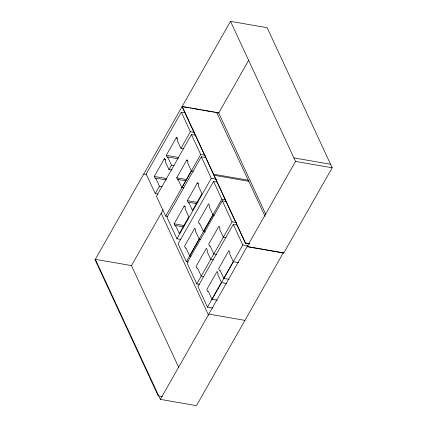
<?xml version="1.0" encoding="UTF-8"?>
<svg xmlns="http://www.w3.org/2000/svg" width="427" height="427" viewBox="0 0 427 427"><rect width="100%" height="100%" fill="white"/><g stroke="black" fill="none" stroke-linecap="round" stroke-linejoin="round"><path stroke-width="0.64" d="M188.617 107.764L182.073 106.627L95.333 259.312L160.349 399.378L196.473 405.65L283.213 252.965M249.384 243.86L245.456 243.176L182.164 106.462L230.516 21.35L267.169 27.712L332.185 167.779L283.741 253.056L247.089 246.694M185.243 112.856L181.315 112.178L146.167 174.045L155.247 193.596L157.862 194.05M166.637 179.997L155.684 178.096L155.332 178.716L154.275 176.431L164.566 158.31L165.628 160.595L165.174 161.39L168.937 169.492L172.156 170.053M178.118 158.801L167.678 156.987L167.325 157.606L166.263 155.321L176.559 137.2L177.621 139.485L177.168 140.28L180.931 148.382L183.541 148.836M155.247 193.596L159.447 186.199L155.684 178.096M168.937 169.492L171.44 165.089L167.678 156.987M180.931 148.382L190.394 131.73L181.315 112.178M196.052 135.37L191.472 134.574L156.458 196.207L165.713 216.142L167.672 216.484M185.948 180.829L178.112 179.473L177.76 180.093L176.703 177.808L186.999 159.687L188.056 161.972L187.602 162.767L191.365 170.869L181.875 187.576L183.834 187.917M178.865 367.716L131.457 265.583L163.162 209.769M265.845 214.498L218.725 112.99L248.749 60.138M165.713 216.142L200.722 154.51L191.472 134.574M205.883 157.595L201.304 156.8L166.957 217.263L176.943 238.773L180.867 239.451M175.55 225.467L175.198 226.086L174.136 223.801L184.432 205.681L185.494 207.965L185.04 208.76L188.803 216.863L179.313 233.569L175.55 225.467L183.38 226.828M188.713 202.302L188.36 202.921L187.298 200.637L197.594 182.516L198.651 184.8L198.203 185.596L201.96 193.698L192.47 210.404L188.713 202.302L196.543 203.658M176.943 238.773L211.29 178.31L201.304 156.8M216.831 181.977L213.559 181.411L178.086 243.854L186.343 261.644L188.307 261.986M186.343 261.644L221.821 199.201L213.559 181.411M189.695 255.944L199.185 239.237L195.422 231.135L195.876 230.334L194.819 228.055L184.523 246.176L185.58 248.461L185.932 247.836L189.695 255.944L191.002 256.168M203.498 231.647L212.988 214.941L209.225 206.839L209.678 206.044L208.622 203.759L198.325 221.88L199.382 224.164L199.735 223.545L203.498 231.647L205.456 231.989M226.251 201.517L222.323 200.839L187.058 262.92L196.804 283.912L199.42 284.366M196.804 283.912L232.069 221.837L222.323 200.839M237.193 225.093L233.265 224.41L197.936 286.597L207.485 307.162L212.721 308.07M207.485 307.162L242.814 244.981L233.265 224.41M211.995 299.258L221.485 282.551L217.722 274.449L218.176 273.654L217.119 271.369L206.823 289.49L207.88 291.774L208.232 291.155L211.995 299.258L217.215 300.165M223.839 278.415L233.329 261.708L229.566 253.606L230.02 252.811L228.957 250.526L218.661 268.647L219.724 270.931L220.076 270.312L223.839 278.415L229.059 279.322M160.349 399.378L295.532 161.417L230.516 21.35M182.164 106.462L218.821 112.824M189.924 107.988L191.237 108.218M192.545 108.442L201.053 109.92M202.361 110.15L210.869 111.623M212.182 111.853L213.489 112.077M214.797 112.306L216.105 112.536M218.725 112.99L216.761 112.648L265.076 216.366M190.394 131.73L194.317 132.407M293.904 157.899L330.557 164.262M176.105 137.996L177.418 138.225M295.532 161.417L332.185 167.779M200.722 154.51L205.307 155.305M166.263 155.321L178.721 157.483M186.546 160.483L187.853 160.712M164.117 159.106L165.425 159.335M171.44 165.089L174.051 165.543M213.617 174.216L248.306 180.237M191.365 170.869L193.324 171.211M214.103 175.262L248.792 181.283M211.29 178.31L216.526 179.217M176.703 177.808L186.535 179.516M143.776 174.035L146.397 174.488M197.141 183.311L198.454 183.541M154.275 176.431L166.706 178.593M159.447 186.199L162.025 186.647M221.821 199.201L225.744 199.879M187.298 200.637L197.786 202.457M183.978 206.481L185.291 206.705M212.988 214.941L214.295 215.165M232.069 221.837L236.649 222.632M174.136 223.801L183.973 225.509M225.963 237.722L223.353 237.268L219.59 229.166L220.044 228.365L218.982 226.086L208.686 244.207L209.748 246.491L210.1 245.867L213.863 253.974L216.473 254.428M245.552 243.016L249.48 243.694M242.814 244.981L248.05 245.888M247.18 246.528L283.838 252.891M199.185 239.237L200.493 239.462M233.329 261.708L238.549 262.616M213.367 259.894L210.757 259.44L206.994 251.338L207.447 250.537L206.385 248.258L196.094 266.379L197.151 268.663L197.504 268.039L201.266 276.146L203.876 276.6M131.468 265.605L94.815 259.242L158.198 395.792L162.127 396.475M221.485 282.551L226.705 283.459M208.792 314.101L244.917 320.373M182.073 106.627L245.456 243.176M178.112 179.473L181.875 187.576M161.192 213.238L208.557 315.27"/></g></svg>
